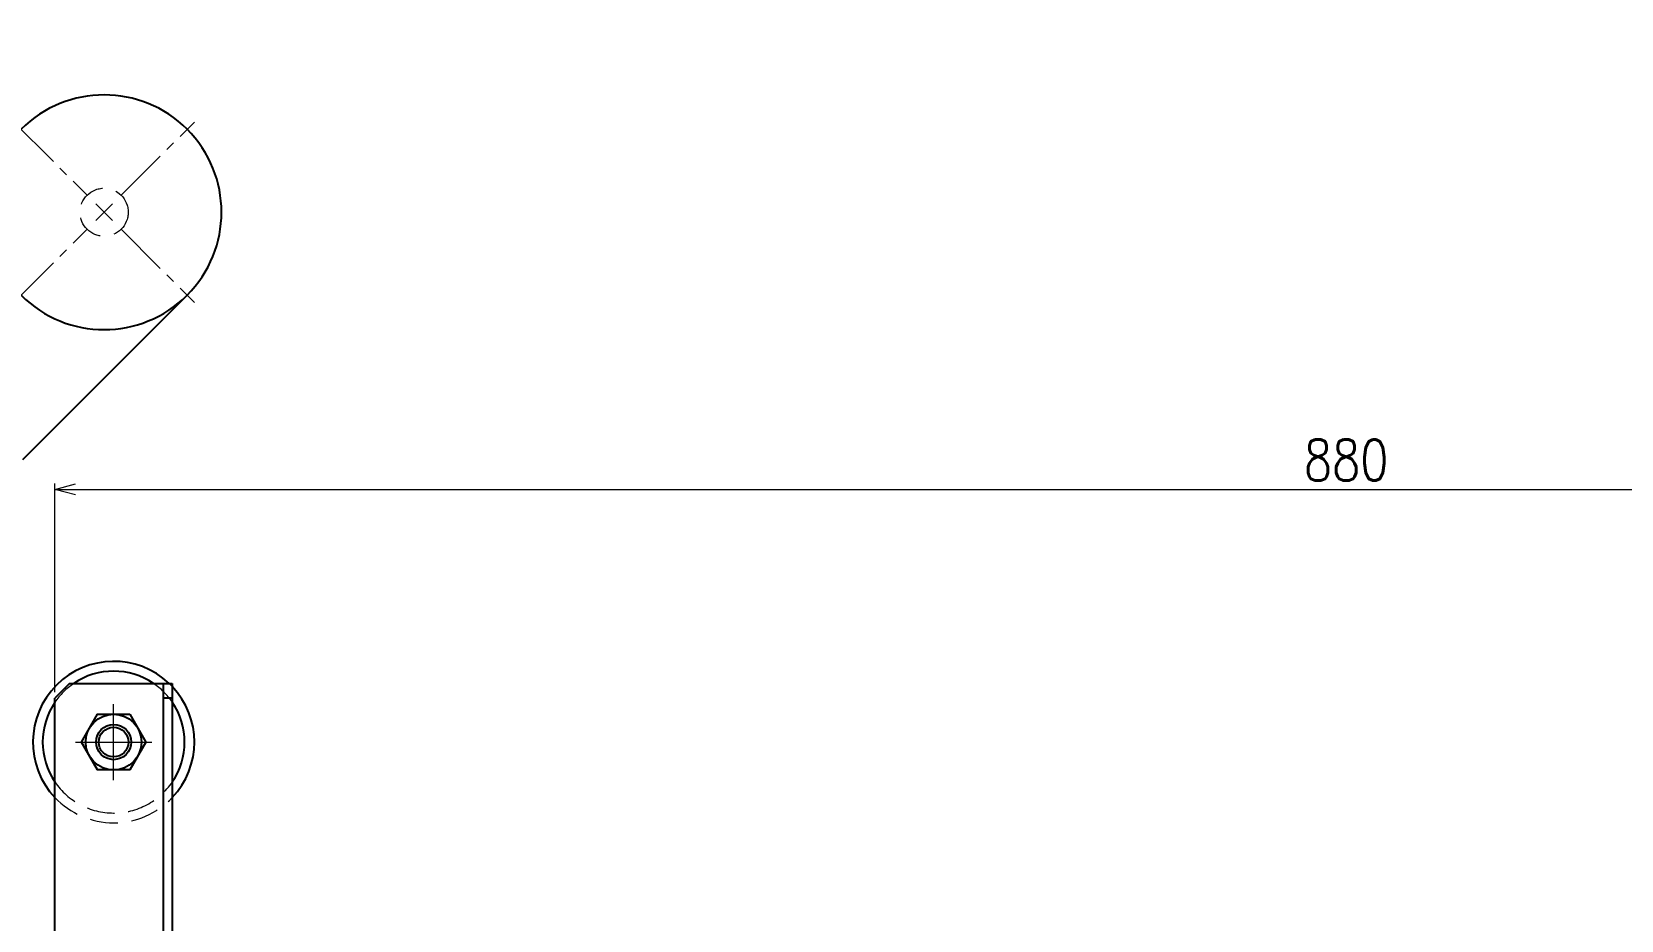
# Model space of a CAD drawing. Header units: millimetres. Extents: x 0 to 51411, y 0 to 16902.
# Drawn here: x 2880 to 3422, y 8690 to 8993 of the extents above; entities that cross this region are included whole.
import ezdxf

# ---------------------------------------------------------------- set-up
doc = ezdxf.new("R2010")
doc.units = ezdxf.units.MM
doc.linetypes.add('CENTER2', pattern=[28.575, 19.05, -3.175, 3.175, -3.175])
doc.linetypes.add('HIDDEN2', pattern=[4.7625, 3.175, -1.5875])
for name, color, linetype, lineweight in [('01_外形線', 7, 'Continuous', 25), ('03_かくれ線', 6, 'HIDDEN2', 13), ('04_中心線', 1, 'CENTER2', 9), ('07_寸法線', 3, 'Continuous', 9)]:
    doc.layers.add(name, color=color, linetype=linetype, lineweight=lineweight)
doc.styles.add('寸法用', font='simplex.shx', dxfattribs={"width": 0.8, "bigfont": '@extfont2.shx'})
doc.dimstyles.new('機械製図用', dxfattribs={"dimtxt": 3.5, "dimasz": 3.5, "dimexe": 2, "dimexo": 0, "dimgap": 1.2, "dimtad": 1, "dimdsep": 46, "dimtxsty": '寸法用', "dimblk": 'OPEN30', "dimcen": 0, "dimclrd": 256, "dimclre": 256, "dimclrt": 7, "dimazin": 2, "dimtm": 1e-09, "dimtfac": 0.75, "dimtmove": 0, "dimatfit": 3, "dimldrblk": 'OPEN30', "dimfxl": 1, "dimlwd": -1, "dimlwe": -1, "dimarcsym": 0})

# ---------------------------------------------------------------- blocks, each defined once
blk = doc.blocks.new('*U480')
at = {"layer": '04_中心線', "color": 0, "linetype": 'CENTER2', "transparency": 16777216}
for p, q in [((0, 2.4), (0, 12.97)), ((-12.97, 0), (-2.4, 0)), ((2.4, 0), (12.97, 0)), ((0, -12.97), (0, -2.4))]:
    blk.add_line(p, q, dxfattribs=at)
at = {"layer": '04_中心線', "color": 0, "linetype": 'Continuous', "transparency": 16777216}
for p, q in [((-1.2, 0), (1.2, 0)), ((0, -1.2), (0, 1.2))]:
    blk.add_line(p, q, dxfattribs=at)
blk = doc.blocks.new('*U484')
at = {"layer": '04_中心線', "color": 0, "linetype": 'CENTER2', "transparency": 16777216}
for p, q in [((0, 1.2), (0, 9.5)), ((-9.5, 0), (-1.2, 0)), ((1.2, 0), (9.5, 0)), ((0, -9.5), (0, -1.2))]:
    blk.add_line(p, q, dxfattribs=at)
at = {"layer": '04_中心線', "color": 0, "linetype": 'Continuous', "transparency": 16777216}
for p, q in [((-0.6, 0), (0.6, 0)), ((0, -0.6), (0, 0.6))]:
    blk.add_line(p, q, dxfattribs=at)
blk = doc.blocks.new('_Open30')
at = {"color": 0, "linetype": 'ByBlock', "lineweight": -2}
for p, q in [((-1, 0.268), (0, 0)), ((0, 0), (-1, -0.268)), ((0, 0), (-1, 0))]:
    blk.add_line(p, q, dxfattribs=at)
blk = doc.blocks.new('*D487')
at = {"layer": '07_寸法線', "transparency": 16777216}
for p, q in [((2888.14, 8767.87), (2888.14, 8838.99)), ((2895.14, 8836.99), (3761.14, 8836.99)), ((3768.14, 8767.87), (3768.14, 8838.99))]:
    blk.add_line(p, q, dxfattribs=at)
at = {"layer": 'Defpoints', "color": 0, "transparency": 16777216}
for p in [(3768.14, 8836.99), (2888.14, 8765.87), (3768.14, 8765.87)]:
    blk.add_point(p, dxfattribs=at)
at = {"layer": '07_寸法線', "transparency": 16777216, "xscale": 7, "yscale": 7, "zscale": 7, "rotation": 180}
blk.add_blockref('_Open30', (2888.14, 8836.99), dxfattribs=at)
at = {"layer": '07_寸法線', "transparency": 16777216, "xscale": 7, "yscale": 7, "zscale": 7}
blk.add_blockref('_Open30', (3768.14, 8836.99), dxfattribs=at)
at = {"layer": '07_寸法線', "color": 7, "transparency": 16777216, "insert": (3328.14, 8846.99), "char_height": 14, "attachment_point": 5, "style": '寸法用'}
blk.add_mtext('880', dxfattribs=at)
blk = doc.blocks.new('*U519')
at = {"layer": '04_中心線', "color": 0, "linetype": 'CENTER2', "transparency": 16777216}
for p, q in [((0, 8), (0, 43.5)), ((-43.5, 0), (-8, 0)), ((8, 0), (43.5, 0)), ((0, -43.5), (0, -8))]:
    blk.add_line(p, q, dxfattribs=at)
at = {"layer": '04_中心線', "color": 0, "linetype": 'Continuous', "transparency": 16777216}
for p, q in [((-4, 0), (4, 0)), ((0, -4), (0, 4))]:
    blk.add_line(p, q, dxfattribs=at)
blk = doc.blocks.new('*U527')
at = {"layer": '04_中心線', "color": 0, "linetype": 'CENTER2', "transparency": 16777216}
for p, q in [((0, 8), (0, 43.5)), ((-43.5, 0), (-8, 0)), ((8, 0), (43.5, 0)), ((0, -43.5), (0, -8))]:
    blk.add_line(p, q, dxfattribs=at)
at = {"layer": '04_中心線', "color": 0, "linetype": 'Continuous', "transparency": 16777216}
for p, q in [((-4, 0), (4, 0)), ((0, -4), (0, 4))]:
    blk.add_line(p, q, dxfattribs=at)

msp = doc.modelspace()

# ---------------------------------------------------------------- linework, layer by layer
at = {"layer": '01_外形線'}
for p, q in [((2933.19, 8903.192), (2877.035, 8847.037)), ((2893.139, 8770.866), (2888.139, 8765.866)), ((2893.139, 8770.866), (2928.139, 8770.866)), ((2925.139, 8615.866), (2925.139, 8770.866)), ((2928.139, 8770.866), (2928.139, 8615.866)), ((2888.139, 8610.866), (2888.139, 8765.866)), ((2928.139, 8765.866), (2925.139, 8765.866))]:
    msp.add_line(p, q, dxfattribs=at)
msp.add_lwpolyline([(2913.624, 8760.366), (2919.109, 8750.866), (2913.624, 8741.366), (2902.654, 8741.366), (2897.17, 8750.866), (2902.654, 8760.366)], close=True, dxfattribs=at)
for radius in [9.5, 6, 5.053]:
    msp.add_circle((2908.139, 8750.866), radius, dxfattribs=at)
for centre, radius, start, end in [((2904.906, 8931.476), 40, 225, 135), ((2908.139, 8750.866), 27.518, 46.61816, 223.38184), ((2908.139, 8750.866), 24.18, 55.80392, 124.19608), ((2908.139, 8750.866), 27.518, 316.61816, 43.38184), ((2908.139, 8750.866), 24.18, 145.80392, 214.19608), ((2908.139, 8750.866), 24.18, 325.80392, 34.19608)]:
    msp.add_arc(centre, radius, start, end, dxfattribs=at)
at = {"layer": '03_かくれ線', "ltscale": 3}
for centre, radius in [((2904.906, 8931.476), 8.2), ((2904.906, 8931.476), 8.2), ((2908.139, 8750.866), 6)]:
    msp.add_circle(centre, radius, dxfattribs=at)
for centre, radius, start, end in [((2904.906, 8931.476), 40, 315, 225), ((2908.139, 8750.866), 24.18, 124.19608, 145.80392), ((2908.139, 8750.866), 24.18, 34.19608, 55.80392), ((2908.139, 8750.866), 27.518, 43.38184, 46.61816), ((2908.139, 8750.866), 24.18, 214.19608, 325.80392), ((2908.139, 8750.866), 27.518, 223.38184, 316.61816)]:
    msp.add_arc(centre, radius, start, end, dxfattribs=at)

# ---------------------------------------------------------------- block references
at = {"layer": '04_中心線', "linetype": 'CENTER2'}
for name, rotation in [('*U519', 315.0000000000001), ('*U527', 315.0000000000032)]:
    msp.add_blockref(name, (2904.906, 8931.476), dxfattribs=dict(at, rotation=rotation))
for name in ['*U480', '*U484']:
    msp.add_blockref(name, (2908.139, 8750.866), dxfattribs=at)

# ---------------------------------------------------------------- dimensions: what is measured, and where the dimension line sits
at = {"layer": '07_寸法線'}
dim = msp.add_linear_dim(base=(3768.139, 8836.987), p1=(2888.139, 8765.866), p2=(3768.139, 8765.866), dimstyle='機械製図用', override={"dimtxt": 14, "dimasz": 7, "dimexo": 2, "dimgap": 3}, dxfattribs=at)
dim.commit()
dim.dimension.update_dxf_attribs({"geometry": '*D487', "text_midpoint": (3328.139, 8846.987)})

doc.saveas('drawing.dxf')
